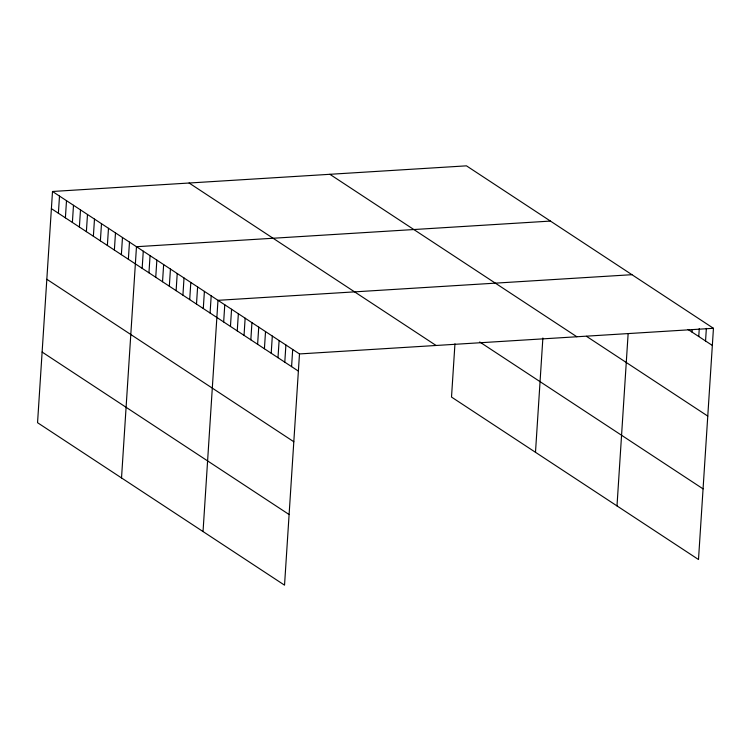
<?xml version="1.0" encoding="UTF-8"?>
<svg xmlns="http://www.w3.org/2000/svg" width="751" height="751" viewBox="0 0 751 751"><rect width="100%" height="100%" fill="white"/><g stroke="black" fill="none" stroke-linecap="round" stroke-linejoin="round"><path stroke-width="1.13" d="M52.504 191.477L37.55 422.7L284.535 585.16L299.489 353.937L52.504 191.477L466.465 165.84L713.45 328.3L698.496 559.523L451.511 397.063L454.956 343.808M58.39 213.237L59.498 196.086M65.393 217.846L66.501 200.686M72.387 222.446L73.495 205.286M79.381 227.046L80.498 209.895M86.384 231.655L87.492 214.495M93.377 236.255L94.485 219.095M100.381 240.855L101.488 223.704M107.374 245.464L108.482 228.304M114.377 250.064L115.485 232.904M121.371 254.664L122.479 237.513M128.365 259.273L129.482 242.113M121.521 477.936L136.475 246.713L550.445 221.076M142.155 268.342L143.272 251.181M148.951 272.81L150.059 255.65M155.739 277.279L156.856 260.118M162.535 281.747L163.643 264.587M169.332 286.215L170.439 269.055M176.119 290.675L177.227 273.524M182.915 295.143L184.023 277.992M189.703 299.611L190.81 282.46M196.499 304.08L197.607 286.929M203.286 308.548L204.394 291.397M210.083 313.017L211.191 295.856M203.033 531.548L217.978 300.325L631.948 274.688M223.667 321.954L224.774 304.793M230.454 326.422L231.561 309.262M237.25 330.891L238.358 313.73M244.037 335.359L245.145 318.199M250.834 339.818L251.942 322.667M257.621 344.287L258.729 327.136M264.418 348.755L265.525 331.604M271.205 353.223L272.313 336.072M278.001 357.692L279.109 340.541M284.789 362.16L285.896 345M291.585 366.629L292.693 349.468M535.491 452.299L542.879 337.988M616.993 505.911L628.099 334.223M691.962 332.055L692.112 329.764M698.759 336.523L699.275 328.516M705.546 340.982L706.362 328.403M299.489 353.937L713.45 328.3M688.085 329.501L712.342 345.451M586.484 336.317L707.771 416.092M329.858 174.298L576.843 336.758M479.701 341.958L703.067 488.873M189.111 183.019L436.096 345.479M51.397 208.637L298.372 371.097M46.825 279.278L293.81 441.738M42.122 352.059L289.097 514.519"/></g></svg>
